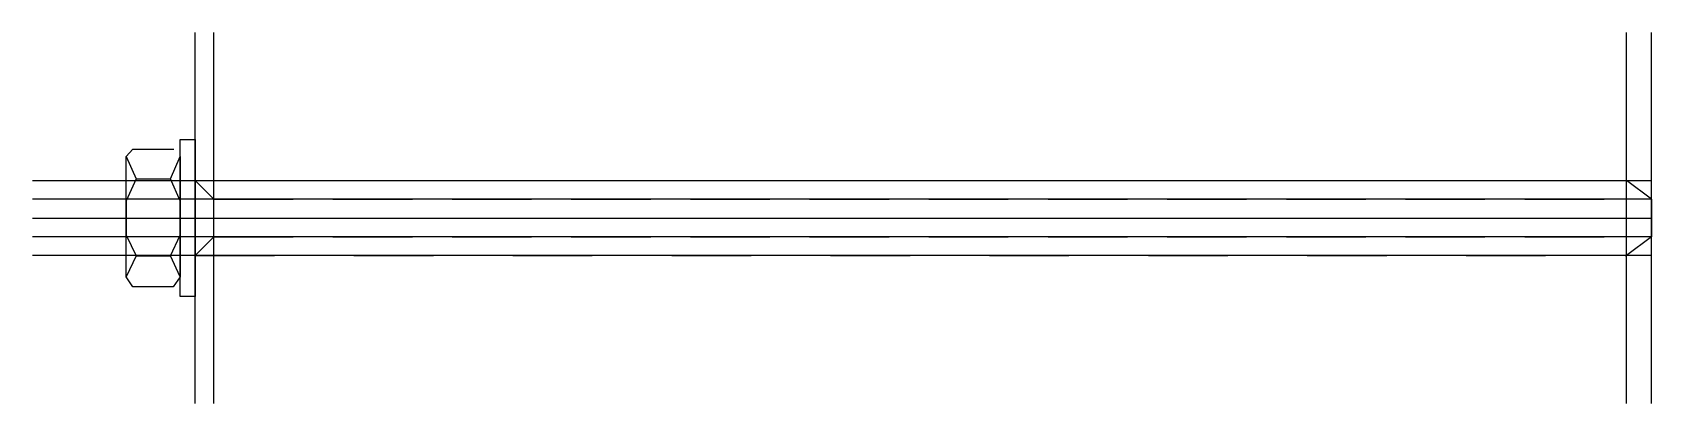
# Model space of a CAD drawing. Extents: x -13 to 116, y -15 to 15.
import ezdxf

# ---------------------------------------------------------------- set-up
doc = ezdxf.new("R2010")
doc.units = 0
doc.linetypes.add('DASHED', pattern=[12.7, 6.35, -6.35])
doc.linetypes.add('HIDDEN', pattern=[9.525, 6.35, -3.175])
doc.layers.get('0').update_dxf_attribs({"linetype": 'CONTINUOUS'})

msp = doc.modelspace()

# ---------------------------------------------------------------- linework, layer by layer
at = {"linetype": 'CONTINUOUS'}
for p, q in [((0, -14.86), (0, 14.86)), ((0, -14.86), (0, 14.86)), ((1.5, -14.86), (1.5, 14.86)), ((114.42, -14.86), (114.42, 14.86)), ((116.42, -14.86), (116.42, 14.86)), ((-5.5, 4.91), (-4.96, 5.5)), ((-4.96, 5.5), (-1.69, 5.5)), ((-1.18, 0), (-1.18, 6.29)), ((-1.18, 6.29), (0, 6.29)), ((0, 6.29), (0, -6.29)), ((-5.5, 4.91), (-4.71, 3.14)), ((-5.5, -4.71), (-5.5, 4.91)), ((-1.96, 3.14), (-1.18, 4.91)), ((-1.18, 4.91), (-1.18, 0)), ((-13, 3), (116.42, 3)), ((-4.71, 3.14), (-5.5, 1.38)), ((-4.71, 3.14), (-1.96, 3.14)), ((-1.18, 1.37), (-1.96, 3.14)), ((116.42, 1.5), (-13, 1.5)), ((-5.5, 1.38), (-5.5, -1.37)), ((-1.18, -1.38), (-1.18, 1.37)), ((-13, 0), (116.42, 0)), ((-1.18, -6.29), (-1.18, 0)), ((-1.18, 0), (-1.18, -4.71)), ((116.42, -1.5), (-13, -1.5)), ((-5.5, -1.37), (-4.71, -3.04)), ((-1.96, -3.04), (-1.18, -1.38)), ((116.42, -3), (-13, -3)), ((-4.71, -3.04), (-5.5, -4.71)), ((-4.71, -3.04), (-1.96, -3.04)), ((-1.18, -4.71), (-1.96, -3.04)), ((-4.98, -5.5), (-5.5, -4.71)), ((-1.18, -4.71), (-1.76, -5.5)), ((-1.76, -5.5), (-4.98, -5.5)), ((0, -6.29), (-1.18, -6.29))]:
    msp.add_line(p, q, dxfattribs=at)
at = {"linetype": 'DASHED'}
for p, q in [((0, 3), (114.42, 3)), ((116.42, 1.5), (114.42, 3)), ((114.42, -3), (114.42, 3)), ((116.42, 1.5), (116.42, -1.5)), ((116.42, -1.5), (114.42, -3)), ((0, -3), (114.42, -3))]:
    msp.add_line(p, q, dxfattribs=at)
at = {"linetype": 'HIDDEN'}
for p, q in [((0, 3), (1.5, 1.5)), ((0, 3), (0, -3)), ((1.5, 1.5), (114.42, 1.5)), ((0, -3), (1.5, -1.5)), ((1.5, -1.5), (114.42, -1.5))]:
    msp.add_line(p, q, dxfattribs=at)

doc.saveas('drawing.dxf')
